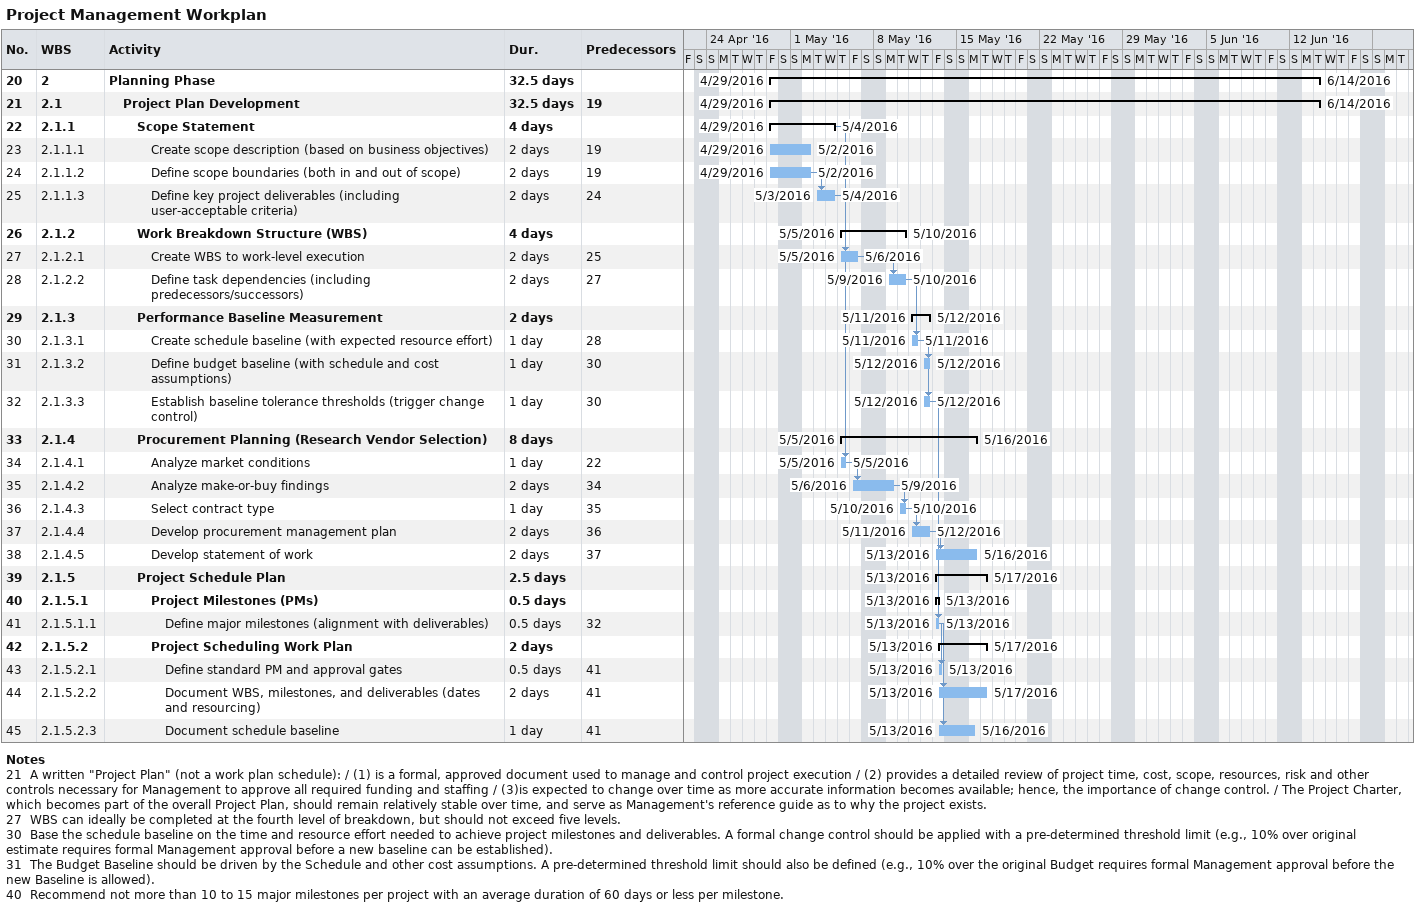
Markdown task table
Project Management Workplan

| ID | WBS | Task | Duration | Start | Finish | Predecessors |
|---|---|---|---|---|---|---|
| 20 | 2 | **Planning Phase** | 32.5d | 2016-04-29 | 2016-06-14 |  |
| 21 | 2.1 | **Project Plan Development** | 32.5d | 2016-04-29 | 2016-06-14 | 19 |
| 22 | 2.1.1 | **Scope Statement** | 4d | 2016-04-29 | 2016-05-04 |  |
| 23 | 2.1.1.1 | Create scope description (based on business objectives) | 2d | 2016-04-29 | 2016-05-02 | 19 |
| 24 | 2.1.1.2 | Define scope boundaries (both in and out of scope) | 2d | 2016-04-29 | 2016-05-02 | 19 |
| 25 | 2.1.1.3 | Define key project deliverables (including user-acceptable criteria) | 2d | 2016-05-03 | 2016-05-04 | 24 |
| 26 | 2.1.2 | **Work Breakdown Structure (WBS)** | 4d | 2016-05-05 | 2016-05-10 |  |
| 27 | 2.1.2.1 | Create WBS to work-level execution | 2d | 2016-05-05 | 2016-05-06 | 25 |
| 28 | 2.1.2.2 | Define task dependencies (including predecessors/successors) | 2d | 2016-05-09 | 2016-05-10 | 27 |
| 29 | 2.1.3 | **Performance Baseline Measurement** | 2d | 2016-05-11 | 2016-05-12 |  |
| 30 | 2.1.3.1 | Create schedule baseline (with expected resource effort) | 1d | 2016-05-11 | 2016-05-11 | 28 |
| 31 | 2.1.3.2 | Define budget baseline (with schedule and cost assumptions) | 1d | 2016-05-12 | 2016-05-12 | 30 |
| 32 | 2.1.3.3 | Establish baseline tolerance thresholds (trigger change control) | 1d | 2016-05-12 | 2016-05-12 | 30 |
| 33 | 2.1.4 | **Procurement Planning (Research Vendor Selection)** | 8d | 2016-05-05 | 2016-05-16 |  |
| 34 | 2.1.4.1 | Analyze market conditions | 1d | 2016-05-05 | 2016-05-05 | 22 |
| 35 | 2.1.4.2 | Analyze make-or-buy findings | 2d | 2016-05-06 | 2016-05-09 | 34 |
| 36 | 2.1.4.3 | Select contract type | 1d | 2016-05-10 | 2016-05-10 | 35 |
| 37 | 2.1.4.4 | Develop procurement management plan | 2d | 2016-05-11 | 2016-05-12 | 36 |
| 38 | 2.1.4.5 | Develop statement of work | 2d | 2016-05-13 | 2016-05-16 | 37 |
| 39 | 2.1.5 | **Project Schedule Plan** | 2.5d | 2016-05-13 | 2016-05-17 |  |
| 40 | 2.1.5.1 | **Project Milestones (PMs)** | 0.5d | 2016-05-13 | 2016-05-13 |  |
| 41 | 2.1.5.1.1 | Define major milestones (alignment with deliverables) | 0.5d | 2016-05-13 | 2016-05-13 | 32 |
| 42 | 2.1.5.2 | **Project Scheduling Work Plan** | 2d | 2016-05-13 | 2016-05-17 |  |
| 43 | 2.1.5.2.1 | Define standard PM and approval gates | 0.5d | 2016-05-13 | 2016-05-13 | 41 |
| 44 | 2.1.5.2.2 | Document WBS, milestones, and deliverables (dates and resourcing) | 2d | 2016-05-13 | 2016-05-17 | 41 |
| 45 | 2.1.5.2.3 | Document schedule baseline | 1d | 2016-05-13 | 2016-05-16 | 41 |

Notes
- 21: A written "Project Plan" (not a work plan schedule): / (1) is a formal, approved document used to manage and control project execution / (2) provides a detailed review of project time, cost, scope, resources, risk and other controls necessary for Management to approve all required funding and staffing / (3)is expected to change over time as more accurate information becomes available; hence, the importance of change control. / The Project Charter, which becomes part of the overall Project Plan, should remain relatively stable over time, and serve as Management's reference guide as to why the project exists.
- 27: WBS can ideally be completed at the fourth level of breakdown, but should not exceed five levels.
- 30: Base the schedule baseline on the time and resource effort needed to achieve project milestones and deliverables. A formal change control should be applied with a pre-determined threshold limit (e.g., 10% over original estimate requires formal Management approval before a new baseline can be established).
- 31: The Budget Baseline should be driven by the Schedule and other cost assumptions. A pre-determined threshold limit should also be defined (e.g., 10% over the original Budget requires formal Management approval before the new Baseline is allowed).
- 40: Recommend not more than 10 to 15 major milestones per project with an average duration of 60 days or less per milestone.
